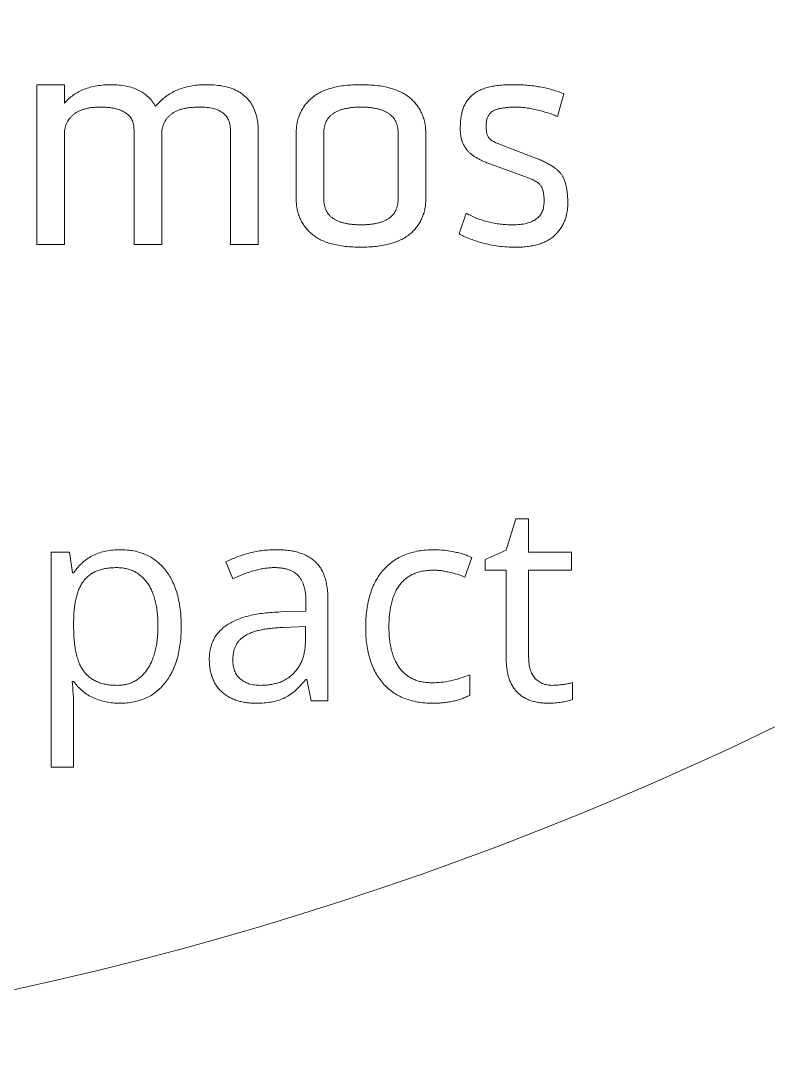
# Model space of a CAD drawing. Header units: millimetres. Extents: x 75.8 to 136.8, y 160.9 to 221.9.
# Drawn here: x 112.32 to 118.46, y 163.37 to 171.97 of the extents above; entities that cross this region are included whole.
import ezdxf

# ---------------------------------------------------------------- set-up
doc = ezdxf.new("R2010")
doc.units = ezdxf.units.MM

msp = doc.modelspace()

# ---------------------------------------------------------------- linework, layer by layer
at = {"color": 7, "linetype": 'Continuous', "lineweight": 15}
for p, q in [((112.6802, 171.4426), (112.4521, 171.4426)), ((112.4521, 171.4426), (112.4521, 170.1301)), ((112.6802, 171.2896), (112.6802, 171.4426)), ((116.7293, 171.181), (116.7814, 171.3677)), ((113.4574, 171.2965), (113.4271, 171.2659)), ((112.6802, 170.1301), (112.6802, 171.0403)), ((113.2512, 171.0716), (113.2512, 170.1301)), ((113.4793, 170.1301), (113.4793, 171.0403)), ((114.0427, 171.0716), (114.0427, 170.1301)), ((114.2712, 170.1301), (114.2712, 171.0659)), ((114.5821, 171.0328), (114.5821, 170.5154)), ((114.8102, 171.0468), (114.8102, 170.5014)), ((115.4196, 170.5014), (115.4196, 171.0468)), ((115.6481, 170.5154), (115.6481, 171.0328)), ((116.5555, 170.8367), (116.2533, 170.9543)), ((116.1817, 170.7888), (116.4875, 170.6769)), ((115.9777, 170.3855), (115.9215, 170.2164)), ((112.4521, 170.1301), (112.6802, 170.1301)), ((113.2512, 170.1301), (113.4793, 170.1301)), ((114.0427, 170.1301), (114.2712, 170.1301)), ((116.3078, 167.6164), (116.3853, 167.8734)), ((116.3853, 167.8734), (116.4915, 167.8734)), ((116.4915, 167.8734), (116.4915, 167.6)), ((112.5714, 167.6), (112.721, 167.6)), ((112.5714, 165.8332), (112.5714, 167.6)), ((112.721, 167.6), (112.7466, 167.432)), ((116.1339, 167.5405), (116.3078, 167.6164)), ((116.4915, 167.6), (116.8425, 167.6)), ((116.8425, 167.6), (116.8425, 167.4527)), ((114.0622, 167.3808), (114.0056, 167.5201)), ((116.0248, 167.5556), (115.9689, 167.3962)), ((116.1339, 167.4527), (116.1339, 167.5405)), ((112.7466, 167.432), (112.7555, 167.432)), ((116.3074, 167.4527), (116.1339, 167.4527)), ((116.3074, 166.7304), (116.3074, 167.4527)), ((116.8425, 167.4527), (116.4915, 167.4527)), ((116.4915, 167.4527), (116.4915, 166.7347)), ((114.6632, 167.1162), (114.6632, 167.1921)), ((114.843, 167.2132), (114.843, 166.3801)), ((114.4572, 167.1096), (114.6632, 167.1162)), ((112.7555, 167.034), (112.7555, 166.9923)), ((114.659, 166.99), (114.4753, 166.9821)), ((114.659, 166.8766), (114.659, 166.99)), ((112.7555, 166.5378), (112.7423, 166.5378)), ((114.6701, 166.5549), (114.6613, 166.5549)), ((114.7066, 166.3801), (114.6701, 166.5549)), ((116.0074, 166.5927), (116.0074, 166.4251)), ((116.8513, 166.5283), (116.8513, 166.3912)), ((114.843, 166.3801), (114.7066, 166.3801)), ((112.7555, 166.3354), (112.7555, 165.8332)), ((112.7555, 165.8332), (112.5714, 165.8332))]:
    msp.add_line(p, q, dxfattribs=at)
msp.add_circle((106.301, 191.3801), 28.011, dxfattribs=at)
for points, knots in [([(113.4271, 171.2659), (113.4182, 171.28), (113.4005, 171.3078), (113.3673, 171.3441), (113.329, 171.3746), (113.286, 171.3997), (113.238, 171.4192), (113.1851, 171.4326), (113.1276, 171.4408), (113.0668, 171.4434), (113.0056, 171.4409), (112.947, 171.4339), (112.8924, 171.4221), (112.8416, 171.4056), (112.7949, 171.3839), (112.7522, 171.3576), (112.7133, 171.3265), (112.6913, 171.302), (112.6802, 171.2896)], [0, 0, 0, 0, 0.058721, 0.115857, 0.17268, 0.230444, 0.290712, 0.354465, 0.422355, 0.495117, 0.568706, 0.637684, 0.703, 0.765274, 0.825395, 0.884031, 0.941713, 1, 1, 1, 1]), ([(113.8484, 171.4426), (113.828, 171.4422), (113.7883, 171.4415), (113.7304, 171.4345), (113.6761, 171.4231), (113.625, 171.4074), (113.5779, 171.3861), (113.5335, 171.3616), (113.4933, 171.3314), (113.4694, 171.3081), (113.4574, 171.2965)], [0, 0, 0, 0, 0.142497, 0.27747, 0.406772, 0.529705, 0.649718, 0.76713, 0.883235, 1, 1, 1, 1]), ([(114.2492, 171.2116), (114.2422, 171.2299), (114.2285, 171.2658), (114.1969, 171.3135), (114.1576, 171.3538), (114.1108, 171.3871), (114.0558, 171.4122), (113.9933, 171.4299), (113.9233, 171.4407), (113.8742, 171.4419), (113.8484, 171.4426)], [0, 0, 0, 0, 0.117792, 0.230979, 0.341818, 0.455253, 0.574812, 0.704188, 0.845263, 1, 1, 1, 1]), ([(115.6481, 171.0328), (115.6476, 171.0481), (115.6468, 171.0781), (115.641, 171.122), (115.6311, 171.1635), (115.6163, 171.2023), (115.5986, 171.2389), (115.5758, 171.2726), (115.5495, 171.3041), (115.5191, 171.333), (115.4844, 171.3592), (115.4447, 171.3814), (115.4006, 171.4006), (115.3518, 171.4158), (115.2988, 171.428), (115.2412, 171.4366), (115.179, 171.4413), (115.1138, 171.4432), (115.0487, 171.4414), (114.9866, 171.4366), (114.929, 171.4279), (114.876, 171.4164), (114.8276, 171.4008), (114.7839, 171.3817), (114.7445, 171.3596), (114.7098, 171.3338), (114.6801, 171.3046), (114.6533, 171.2738), (114.6314, 171.2396), (114.6132, 171.203), (114.5993, 171.164), (114.589, 171.1226), (114.5834, 171.0785), (114.5825, 171.0482), (114.5821, 171.0328)], [0, 0, 0, 0, 0.030148, 0.058863, 0.08671, 0.113585, 0.1401, 0.166396, 0.193116, 0.220407, 0.248639, 0.278142, 0.309436, 0.34277, 0.378268, 0.416099, 0.456934, 0.500475, 0.544016, 0.584616, 0.62268, 0.658126, 0.691012, 0.72209, 0.751593, 0.779496, 0.806617, 0.833157, 0.859521, 0.886036, 0.913051, 0.940669, 0.969617, 1, 1, 1, 1]), ([(116.7814, 171.3677), (116.7664, 171.3738), (116.736, 171.3861), (116.6882, 171.4009), (116.6386, 171.4141), (116.5866, 171.4243), (116.5328, 171.4327), (116.4767, 171.4383), (116.4186, 171.442), (116.3594, 171.4429), (116.3015, 171.4417), (116.247, 171.4377), (116.1973, 171.4299), (116.1521, 171.4203), (116.1118, 171.4068), (116.0761, 171.3909), (116.0448, 171.3718), (116.0272, 171.3562), (116.0187, 171.3486)], [0, 0, 0, 0, 0.0613285, 0.1241668, 0.188864, 0.2554994, 0.3243405, 0.3950281, 0.4686574, 0.5444272, 0.618846, 0.6875614, 0.7508842, 0.8089942, 0.8620718, 0.9114038, 0.9568447, 1, 1, 1, 1]), ([(116.0187, 171.3486), (116.0112, 171.3406), (115.9964, 171.3248), (115.9773, 171.2986), (115.9625, 171.2701), (115.9501, 171.2394), (115.9413, 171.2052), (115.9342, 171.1666), (115.9314, 171.1229), (115.9293, 171.0758), (115.9325, 171.028), (115.9422, 170.9824), (115.9602, 170.9414), (115.9805, 170.9106), (116.0008, 170.8886), (116.0185, 170.8723), (116.0391, 170.8568), (116.0627, 170.8423), (116.0885, 170.8278), (116.1172, 170.8142), (116.1484, 170.8008), (116.1703, 170.7929), (116.1817, 170.7888)], [0, 0, 0, 0, 0.0463858, 0.0914837, 0.1369147, 0.1822691, 0.2311688, 0.2863507, 0.3480011, 0.4165809, 0.4858249, 0.5503744, 0.6129154, 0.6740366, 0.7056658, 0.7394472, 0.7757025, 0.8147254, 0.8565484, 0.9010621, 0.9490678, 1, 1, 1, 1]), ([(112.6802, 171.0403), (112.6804, 171.0484), (112.6807, 171.0641), (112.6844, 171.087), (112.6906, 171.1087), (112.6989, 171.1292), (112.7094, 171.1487), (112.7229, 171.1666), (112.7383, 171.1836), (112.7561, 171.1992), (112.7763, 171.2131), (112.7983, 171.2255), (112.8226, 171.2353), (112.8486, 171.2442), (112.8768, 171.2505), (112.9071, 171.2553), (112.9395, 171.2575), (112.9617, 171.2581), (112.9731, 171.2583)], [0, 0, 0, 0, 0.058669, 0.114469, 0.169022, 0.22279, 0.27564, 0.330052, 0.385778, 0.442806, 0.502503, 0.563593, 0.627115, 0.693506, 0.763532, 0.837887, 0.916855, 1, 1, 1, 1]), ([(112.9731, 171.2583), (112.9844, 171.2582), (113.0061, 171.258), (113.0377, 171.2558), (113.067, 171.2523), (113.0943, 171.2473), (113.1193, 171.2404), (113.1422, 171.2326), (113.163, 171.2232), (113.1815, 171.2121), (113.1982, 171.1999), (113.2121, 171.1856), (113.2247, 171.1705), (113.2343, 171.1533), (113.2419, 171.135), (113.2474, 171.1152), (113.2506, 171.0939), (113.251, 171.0792), (113.2512, 171.0716)], [0, 0, 0, 0, 0.089007, 0.171564, 0.249766, 0.321993, 0.390657, 0.45383, 0.513138, 0.570449, 0.623842, 0.676055, 0.72721, 0.778523, 0.830736, 0.883792, 0.940292, 1, 1, 1, 1]), ([(113.4793, 171.0403), (113.4795, 171.0484), (113.4798, 171.0641), (113.4835, 171.087), (113.4897, 171.1087), (113.4979, 171.1292), (113.5084, 171.1487), (113.522, 171.1666), (113.5374, 171.1836), (113.5552, 171.1992), (113.5755, 171.2134), (113.5986, 171.2256), (113.6244, 171.2354), (113.6525, 171.2443), (113.6833, 171.2505), (113.7165, 171.2553), (113.7525, 171.2576), (113.7773, 171.2581), (113.7902, 171.2583)], [0, 0, 0, 0, 0.056268, 0.1097855, 0.1621058, 0.2136741, 0.2643613, 0.3165469, 0.369992, 0.4246869, 0.4819407, 0.5427422, 0.6067746, 0.6752428, 0.7481376, 0.8260905, 0.9101938, 1, 1, 1, 1]), ([(113.7902, 171.2583), (113.81, 171.2579), (113.8471, 171.257), (113.899, 171.2485), (113.9432, 171.2341), (113.9796, 171.2133), (114.0083, 171.1865), (114.0286, 171.1534), (114.0408, 171.1143), (114.0421, 171.0863), (114.0427, 171.0716)], [0, 0, 0, 0, 0.166254, 0.311193, 0.43977, 0.553869, 0.660654, 0.765949, 0.876719, 1, 1, 1, 1]), ([(114.2712, 171.0659), (114.2709, 171.0789), (114.2703, 171.1046), (114.2664, 171.142), (114.2597, 171.1777), (114.2527, 171.2003), (114.2492, 171.2116)], [0, 0, 0, 0, 0.265205, 0.519485, 0.762203, 1, 1, 1, 1]), ([(115.4196, 171.0468), (115.4195, 171.0553), (115.4191, 171.072), (115.4155, 171.0961), (115.4093, 171.1186), (115.4011, 171.1394), (115.3902, 171.1585), (115.3771, 171.176), (115.3615, 171.192), (115.3434, 171.206), (115.323, 171.2183), (115.3002, 171.2289), (115.2753, 171.2385), (115.2477, 171.2454), (115.2179, 171.2512), (115.1858, 171.2555), (115.1512, 171.258), (115.1149, 171.2585), (115.0786, 171.258), (115.044, 171.2555), (115.0119, 171.2512), (114.9821, 171.2454), (114.9545, 171.2385), (114.9296, 171.2289), (114.9068, 171.2183), (114.8864, 171.206), (114.8683, 171.192), (114.8527, 171.176), (114.8396, 171.1585), (114.8287, 171.1394), (114.8204, 171.1186), (114.8143, 171.0961), (114.8107, 171.072), (114.8103, 171.0553), (114.8102, 171.0468)], [0, 0, 0, 0, 0.030327, 0.0592367, 0.0866725, 0.1129035, 0.1388938, 0.1644995, 0.1907548, 0.2178162, 0.2457747, 0.2755533, 0.3070209, 0.340559, 0.3766322, 0.4149576, 0.4560354, 0.5, 0.5439646, 0.5850424, 0.6233678, 0.659441, 0.6929791, 0.7244467, 0.7542253, 0.7821838, 0.8092452, 0.8355005, 0.8611062, 0.8870965, 0.9133275, 0.9407633, 0.969673, 1, 1, 1, 1]), ([(116.2533, 170.9543), (116.2431, 170.9579), (116.2242, 170.9647), (116.1993, 170.9772), (116.1797, 170.9902), (116.1644, 171.0043), (116.1543, 171.0224), (116.1472, 171.0443), (116.1437, 171.071), (116.1423, 171.1009), (116.1439, 171.1313), (116.1487, 171.1592), (116.157, 171.1834), (116.1661, 171.1966), (116.1705, 171.2029)], [0, 0, 0, 0, 0.104184, 0.193858, 0.268118, 0.331229, 0.393051, 0.466355, 0.551919, 0.652862, 0.755022, 0.845731, 0.926039, 1, 1, 1, 1]), ([(116.1705, 171.2029), (116.1749, 171.2074), (116.1841, 171.2169), (116.2022, 171.228), (116.2238, 171.2376), (116.2495, 171.2455), (116.2793, 171.2509), (116.3128, 171.2551), (116.3502, 171.2582), (116.3765, 171.2583), (116.3903, 171.2583)], [0, 0, 0, 0, 0.080998, 0.169415, 0.271226, 0.386243, 0.515521, 0.660621, 0.822024, 1, 1, 1, 1]), ([(116.3903, 171.2583), (116.4034, 171.2581), (116.4307, 171.2575), (116.4733, 171.2525), (116.519, 171.2444), (116.5665, 171.2339), (116.613, 171.2214), (116.6564, 171.2093), (116.6946, 171.1955), (116.7181, 171.1856), (116.7293, 171.181)], [0, 0, 0, 0, 0.112268, 0.234459, 0.367125, 0.510473, 0.652029, 0.78069, 0.896594, 1, 1, 1, 1]), ([(116.3903, 170.107), (116.4077, 170.1072), (116.4416, 170.1076), (116.4904, 170.1129), (116.5359, 170.1204), (116.5777, 170.1319), (116.6163, 170.1455), (116.651, 170.1634), (116.6824, 170.184), (116.7102, 170.2077), (116.7342, 170.2343), (116.7557, 170.2623), (116.7734, 170.2924), (116.7877, 170.3243), (116.7995, 170.3578), (116.807, 170.3933), (116.8125, 170.4303), (116.8133, 170.4685), (116.8128, 170.5062), (116.81, 170.5419), (116.807, 170.5751), (116.8008, 170.6054), (116.7943, 170.6333), (116.7856, 170.6584), (116.7755, 170.6809), (116.7638, 170.7014), (116.7493, 170.7203), (116.7315, 170.7381), (116.7106, 170.7559), (116.6858, 170.7726), (116.6583, 170.7896), (116.6269, 170.8056), (116.5926, 170.822), (116.5681, 170.8317), (116.5555, 170.8367)], [0, 0, 0, 0, 0.046438, 0.090207, 0.131154, 0.169284, 0.205744, 0.240249, 0.273279, 0.305746, 0.337467, 0.368777, 0.399633, 0.430579, 0.462066, 0.49422, 0.52718, 0.561779, 0.59604, 0.627813, 0.657439, 0.684814, 0.710204, 0.733894, 0.755673, 0.776044, 0.796598, 0.81901, 0.843317, 0.86978, 0.89866, 0.929734, 0.963676, 1, 1, 1, 1]), ([(116.4875, 170.6769), (116.5004, 170.6718), (116.5244, 170.6624), (116.5559, 170.6452), (116.5798, 170.6267), (116.5968, 170.606), (116.6069, 170.5815), (116.6139, 170.5532), (116.6181, 170.5195), (116.6186, 170.4952), (116.6188, 170.4823)], [0, 0, 0, 0, 0.161635, 0.298778, 0.414688, 0.510809, 0.606809, 0.718936, 0.84951, 1, 1, 1, 1]), ([(114.5821, 170.5154), (114.5825, 170.4999), (114.5834, 170.4698), (114.5891, 170.4257), (114.5991, 170.3843), (114.6134, 170.3454), (114.6312, 170.309), (114.6535, 170.2751), (114.6798, 170.2439), (114.71, 170.2151), (114.7445, 170.1892), (114.7838, 170.1671), (114.8277, 170.1484), (114.876, 170.1333), (114.929, 170.1216), (114.9866, 170.113), (115.0487, 170.1082), (115.1138, 170.1064), (115.179, 170.1082), (115.2412, 170.1129), (115.2987, 170.1217), (115.3519, 170.1333), (115.4006, 170.1487), (115.4447, 170.1678), (115.4843, 170.1901), (115.5192, 170.2158), (115.5494, 170.2448), (115.5761, 170.2759), (115.5984, 170.3098), (115.6164, 170.3463), (115.631, 170.3849), (115.6411, 170.4262), (115.6467, 170.47), (115.6476, 170.5), (115.6481, 170.5154)], [0, 0, 0, 0, 0.030419, 0.059168, 0.087048, 0.113874, 0.14042, 0.166618, 0.193369, 0.22036, 0.248296, 0.277834, 0.308856, 0.341709, 0.377196, 0.415306, 0.455954, 0.499547, 0.543139, 0.584023, 0.621899, 0.657387, 0.69076, 0.722092, 0.751629, 0.779755, 0.807078, 0.83365, 0.860174, 0.886509, 0.913416, 0.941067, 0.969817, 1, 1, 1, 1]), ([(114.8102, 170.5014), (114.8103, 170.4928), (114.8107, 170.4763), (114.8143, 170.4524), (114.8205, 170.4302), (114.8287, 170.4094), (114.8396, 170.3904), (114.8526, 170.3728), (114.8684, 170.3573), (114.8864, 170.3432), (114.9068, 170.3309), (114.9295, 170.3202), (114.9545, 170.3111), (114.982, 170.3041), (115.0119, 170.2984), (115.044, 170.294), (115.0786, 170.2916), (115.1149, 170.2911), (115.1512, 170.2916), (115.1858, 170.294), (115.2179, 170.2984), (115.2477, 170.3041), (115.2752, 170.3111), (115.3003, 170.3202), (115.3229, 170.3309), (115.3434, 170.3432), (115.3614, 170.3573), (115.3772, 170.3728), (115.3902, 170.3904), (115.4011, 170.4094), (115.4093, 170.4302), (115.4155, 170.4524), (115.4191, 170.4763), (115.4195, 170.4928), (115.4196, 170.5014)], [0, 0, 0, 0, 0.030405, 0.058966, 0.08606, 0.112359, 0.138416, 0.164088, 0.190106, 0.217238, 0.245268, 0.275123, 0.306524, 0.340148, 0.376314, 0.414739, 0.455922, 0.5, 0.544078, 0.585261, 0.623686, 0.659852, 0.693476, 0.724877, 0.754732, 0.782762, 0.809894, 0.835912, 0.861584, 0.887641, 0.91394, 0.941034, 0.969595, 1, 1, 1, 1]), ([(116.6188, 170.4823), (116.6182, 170.4673), (116.617, 170.4387), (116.6043, 170.3988), (116.5839, 170.3644), (116.5541, 170.3372), (116.5168, 170.3162), (116.4716, 170.3013), (116.4185, 170.2925), (116.3804, 170.2917), (116.3601, 170.2912)], [0, 0, 0, 0, 0.122356, 0.233643, 0.339503, 0.445895, 0.56037, 0.688118, 0.833707, 1, 1, 1, 1]), ([(116.3601, 170.2912), (116.3428, 170.2915), (116.3087, 170.2921), (116.258, 170.2964), (116.2085, 170.304), (116.16, 170.3146), (116.1125, 170.3273), (116.0663, 170.3436), (116.0213, 170.3631), (115.9922, 170.378), (115.9777, 170.3855)], [0, 0, 0, 0, 0.130211, 0.25722, 0.383393, 0.507319, 0.63099, 0.75363, 0.876709, 1, 1, 1, 1]), ([(115.9215, 170.2164), (115.9335, 170.2098), (115.9594, 170.1957), (116.0034, 170.1779), (116.0541, 170.1595), (116.1113, 170.1416), (116.1744, 170.126), (116.2425, 170.1152), (116.315, 170.1081), (116.3648, 170.1074), (116.3903, 170.107)], [0, 0, 0, 0, 0.0843913, 0.1815435, 0.2924804, 0.4172126, 0.5512609, 0.692966, 0.8423439, 1, 1, 1, 1]), ([(112.7555, 167.432), (112.7674, 167.4478), (112.7906, 167.4785), (112.8306, 167.5184), (112.8734, 167.5516), (112.9197, 167.5772), (112.9689, 167.5974), (113.0216, 167.6108), (113.0775, 167.6198), (113.116, 167.6206), (113.1357, 167.621)], [0, 0, 0, 0, 0.133532, 0.260428, 0.381013, 0.49921, 0.617637, 0.739589, 0.866387, 1, 1, 1, 1]), ([(113.1357, 167.621), (113.1552, 167.6205), (113.1933, 167.6195), (113.2488, 167.612), (113.3008, 167.5987), (113.3494, 167.5808), (113.3944, 167.5571), (113.4363, 167.5288), (113.4742, 167.4945), (113.5088, 167.4556), (113.5397, 167.4121), (113.5663, 167.3642), (113.5888, 167.3121), (113.607, 167.2559), (113.6215, 167.1956), (113.6315, 167.131), (113.6379, 167.0624), (113.6385, 167.0152), (113.6389, 166.991)], [0, 0, 0, 0, 0.064075, 0.125053, 0.183315, 0.239757, 0.294927, 0.349786, 0.405304, 0.462105, 0.520379, 0.580107, 0.641634, 0.70634, 0.774024, 0.845029, 0.920497, 1, 1, 1, 1]), ([(114.0056, 167.5201), (114.0209, 167.5278), (114.0516, 167.5432), (114.0998, 167.5628), (114.1502, 167.5798), (114.2022, 167.5946), (114.2554, 167.6063), (114.3091, 167.615), (114.3628, 167.62), (114.3986, 167.6207), (114.4164, 167.621)], [0, 0, 0, 0, 0.119808, 0.2413153, 0.365707, 0.4929084, 0.6214053, 0.7484646, 0.8744679, 1, 1, 1, 1]), ([(114.4164, 167.621), (114.434, 167.6206), (114.4679, 167.62), (114.5171, 167.6158), (114.5628, 167.6085), (114.6048, 167.5974), (114.6436, 167.5841), (114.6788, 167.5674), (114.7104, 167.5475), (114.7387, 167.5247), (114.7637, 167.4984), (114.785, 167.4683), (114.8029, 167.4346), (114.8177, 167.3973), (114.8291, 167.3563), (114.8372, 167.3118), (114.8422, 167.2637), (114.8427, 167.2304), (114.843, 167.2132)], [0, 0, 0, 0, 0.07722, 0.149369, 0.217333, 0.280631, 0.340436, 0.397615, 0.451817, 0.504629, 0.557176, 0.611122, 0.66637, 0.725043, 0.787197, 0.853427, 0.924226, 1, 1, 1, 1]), ([(115.1536, 166.9821), (115.154, 167.0069), (115.1548, 167.0551), (115.1619, 167.1252), (115.1727, 167.191), (115.189, 167.2523), (115.2092, 167.3095), (115.2343, 167.3624), (115.2639, 167.411), (115.2983, 167.4549), (115.3367, 167.4942), (115.3794, 167.5282), (115.4258, 167.5571), (115.4762, 167.5804), (115.5303, 167.599), (115.5885, 167.6114), (115.6502, 167.6196), (115.6927, 167.6205), (115.7146, 167.621)], [0, 0, 0, 0, 0.076848, 0.149591, 0.218206, 0.283579, 0.346038, 0.406241, 0.464822, 0.522204, 0.578923, 0.635027, 0.691048, 0.748067, 0.806965, 0.868234, 0.932311, 1, 1, 1, 1]), ([(115.7146, 167.621), (115.7437, 167.62), (115.8021, 167.6181), (115.8737, 167.6056), (115.9282, 167.592), (115.9648, 167.5815), (115.9966, 167.5693), (116.0158, 167.56), (116.0248, 167.5556)], [0, 0, 0, 0, 0.273002, 0.548284, 0.680748, 0.799855, 0.905676, 1, 1, 1, 1]), ([(113.1088, 167.4738), (113.0939, 167.4735), (113.065, 167.4729), (113.0234, 167.4679), (112.9848, 167.4598), (112.9494, 167.4484), (112.9172, 167.4336), (112.8883, 167.4153), (112.8624, 167.3938), (112.8398, 167.3688), (112.8203, 167.34), (112.8032, 167.3078), (112.7888, 167.2716), (112.7769, 167.2316), (112.768, 167.1875), (112.7611, 167.1398), (112.7569, 167.0882), (112.756, 167.0526), (112.7555, 167.034)], [0, 0, 0, 0, 0.068876, 0.133094, 0.193644, 0.25062, 0.304737, 0.356828, 0.408214, 0.45945, 0.512232, 0.568379, 0.627869, 0.691759, 0.761041, 0.835191, 0.914416, 1, 1, 1, 1]), ([(113.4479, 166.9946), (113.4477, 167.0134), (113.4473, 167.0498), (113.4429, 167.1027), (113.4362, 167.1523), (113.4264, 167.1986), (113.414, 167.2415), (113.3988, 167.281), (113.3809, 167.3172), (113.3597, 167.3498), (113.3363, 167.379), (113.3106, 167.4045), (113.2825, 167.4259), (113.2523, 167.4437), (113.2196, 167.4571), (113.1846, 167.4666), (113.1474, 167.4727), (113.1218, 167.4734), (113.1088, 167.4738)], [0, 0, 0, 0, 0.084814, 0.164906, 0.240009, 0.311489, 0.378648, 0.441909, 0.502891, 0.561345, 0.617411, 0.671758, 0.724817, 0.777035, 0.830167, 0.884181, 0.940919, 1, 1, 1, 1]), ([(114.4053, 167.4738), (114.3924, 167.4736), (114.3662, 167.4731), (114.3264, 167.4681), (114.2854, 167.461), (114.243, 167.4506), (114.1995, 167.4374), (114.1546, 167.4217), (114.1087, 167.4025), (114.0779, 167.3881), (114.0622, 167.3808)], [0, 0, 0, 0, 0.107348, 0.219042, 0.335425, 0.45619, 0.583544, 0.715791, 0.854748, 1, 1, 1, 1]), ([(114.6632, 167.1921), (114.6631, 167.2037), (114.6628, 167.2263), (114.6596, 167.2588), (114.6553, 167.2892), (114.6483, 167.3171), (114.6399, 167.3427), (114.6293, 167.3659), (114.6168, 167.3867), (114.6022, 167.4053), (114.5857, 167.4217), (114.5666, 167.4356), (114.5452, 167.4473), (114.5217, 167.4573), (114.4958, 167.4648), (114.4676, 167.4699), (114.4372, 167.4733), (114.4161, 167.4736), (114.4053, 167.4738)], [0, 0, 0, 0, 0.079037, 0.153129, 0.222489, 0.287748, 0.348322, 0.405688, 0.460525, 0.513606, 0.565785, 0.618556, 0.673937, 0.731386, 0.791997, 0.856462, 0.926178, 1, 1, 1, 1]), ([(115.711, 167.4527), (115.6961, 167.4523), (115.6674, 167.4515), (115.6257, 167.4463), (115.5868, 167.4371), (115.5507, 167.4243), (115.5175, 167.4079), (115.4873, 167.3876), (115.4599, 167.3638), (115.4353, 167.3361), (115.4137, 167.3049), (115.3952, 167.2699), (115.3795, 167.2314), (115.3667, 167.1893), (115.3565, 167.1436), (115.3495, 167.0942), (115.3451, 167.0411), (115.3447, 167.0046), (115.3445, 166.9857)], [0, 0, 0, 0, 0.065497, 0.127057, 0.185838, 0.241948, 0.296137, 0.349236, 0.402492, 0.456388, 0.512454, 0.570131, 0.631426, 0.695818, 0.764844, 0.838324, 0.916612, 1, 1, 1, 1]), ([(115.9689, 167.3962), (115.948, 167.404), (115.9049, 167.4201), (115.8489, 167.4345), (115.8034, 167.4436), (115.7709, 167.4491), (115.7403, 167.4521), (115.7205, 167.4525), (115.711, 167.4527)], [0, 0, 0, 0, 0.252195, 0.519781, 0.652362, 0.77653, 0.892216, 1, 1, 1, 1]), ([(113.8692, 166.7202), (113.8697, 166.7352), (113.8705, 166.7646), (113.8775, 166.8072), (113.889, 166.8471), (113.9052, 166.8841), (113.9261, 166.9184), (113.9517, 166.9497), (113.9815, 166.9787), (114.0164, 167.0042), (114.0558, 167.0273), (114.0996, 167.0476), (114.1481, 167.065), (114.2011, 167.0792), (114.2585, 167.0916), (114.3208, 167.0999), (114.3874, 167.1069), (114.4334, 167.1087), (114.4572, 167.1096)], [0, 0, 0, 0, 0.056893, 0.111097, 0.162939, 0.21364, 0.263715, 0.314431, 0.366346, 0.420593, 0.477852, 0.53871, 0.603518, 0.672338, 0.746521, 0.825702, 0.909887, 1, 1, 1, 1]), ([(112.7555, 166.9923), (112.7557, 166.9713), (112.7561, 166.9308), (112.7602, 166.8723), (112.7664, 166.8185), (112.7761, 166.7694), (112.7876, 166.7247), (112.8024, 166.6849), (112.8195, 166.6495), (112.8396, 166.6185), (112.8631, 166.592), (112.8891, 166.5685), (112.9188, 166.5495), (112.9516, 166.5336), (112.9876, 166.5211), (113.0267, 166.5124), (113.069, 166.507), (113.0982, 166.5065), (113.1134, 166.5062)], [0, 0, 0, 0, 0.0907467, 0.1745777, 0.2526479, 0.324377, 0.3903987, 0.4514017, 0.507193, 0.5597488, 0.6099802, 0.6598568, 0.7100548, 0.7620446, 0.8165914, 0.8737917, 0.9347471, 1, 1, 1, 1]), ([(113.1134, 166.5062), (113.1261, 166.5066), (113.1511, 166.5072), (113.1874, 166.5137), (113.2215, 166.5238), (113.2534, 166.5382), (113.2833, 166.5564), (113.311, 166.5789), (113.3365, 166.6055), (113.3597, 166.6362), (113.3807, 166.6703), (113.3988, 166.7076), (113.4139, 166.748), (113.4263, 166.7914), (113.4362, 166.8379), (113.4429, 166.8874), (113.4473, 166.94), (113.4477, 166.9761), (113.4479, 166.9946)], [0, 0, 0, 0, 0.057421, 0.112605, 0.165779, 0.21778, 0.269922, 0.323349, 0.378239, 0.43608, 0.496448, 0.558575, 0.623031, 0.690935, 0.762199, 0.837075, 0.916431, 1, 1, 1, 1]), ([(113.6389, 166.991), (113.6385, 166.9667), (113.6379, 166.9193), (113.6316, 166.8505), (113.6211, 166.7859), (113.6069, 166.7253), (113.5875, 166.6691), (113.5653, 166.6164), (113.5376, 166.5686), (113.5066, 166.5247), (113.4715, 166.4858), (113.4333, 166.4517), (113.3916, 166.4228), (113.3466, 166.3995), (113.2984, 166.3811), (113.247, 166.3686), (113.1924, 166.3604), (113.1549, 166.3595), (113.1357, 166.359)], [0, 0, 0, 0, 0.079849, 0.155305, 0.22671, 0.294383, 0.359307, 0.421626, 0.481698, 0.540464, 0.597496, 0.653273, 0.708326, 0.763487, 0.819247, 0.877063, 0.937013, 1, 1, 1, 1]), ([(114.4753, 166.9821), (114.4576, 166.9813), (114.4236, 166.9796), (114.3745, 166.975), (114.3292, 166.9688), (114.2876, 166.9612), (114.2501, 166.9511), (114.216, 166.9403), (114.186, 166.927), (114.1593, 166.9124), (114.1364, 166.8953), (114.1163, 166.8766), (114.0997, 166.8552), (114.0863, 166.8316), (114.0752, 166.8062), (114.0677, 166.7784), (114.0635, 166.7485), (114.0628, 166.7279), (114.0625, 166.7172)], [0, 0, 0, 0, 0.095601, 0.184328, 0.266916, 0.342961, 0.41285, 0.477156, 0.53609, 0.590508, 0.641378, 0.690443, 0.738593, 0.787202, 0.836869, 0.888503, 0.942415, 1, 1, 1, 1]), ([(115.7027, 166.359), (115.6815, 166.3595), (115.6401, 166.3605), (115.5799, 166.3681), (115.5234, 166.3809), (115.4705, 166.3987), (115.4212, 166.4213), (115.3757, 166.4495), (115.3342, 166.483), (115.2962, 166.5211), (115.2627, 166.5642), (115.2332, 166.6114), (115.2086, 166.663), (115.1883, 166.7187), (115.1725, 166.7787), (115.1615, 166.8428), (115.1549, 166.9111), (115.154, 166.958), (115.1536, 166.9821)], [0, 0, 0, 0, 0.067602, 0.131472, 0.192538, 0.251332, 0.308502, 0.364635, 0.420859, 0.47773, 0.535261, 0.593904, 0.654169, 0.716844, 0.782041, 0.850958, 0.923364, 1, 1, 1, 1]), ([(115.3445, 166.9857), (115.3447, 166.9678), (115.3451, 166.933), (115.3496, 166.8824), (115.3563, 166.8349), (115.3661, 166.7906), (115.3785, 166.7495), (115.394, 166.7116), (115.412, 166.6768), (115.4331, 166.6455), (115.4569, 166.6177), (115.4834, 166.5933), (115.5128, 166.5729), (115.5449, 166.556), (115.5798, 166.5432), (115.6171, 166.5341), (115.6572, 166.5284), (115.6849, 166.5277), (115.6991, 166.5273)], [0, 0, 0, 0, 0.081772, 0.158312, 0.23085, 0.299784, 0.364431, 0.426356, 0.485441, 0.542538, 0.597685, 0.651669, 0.705736, 0.760362, 0.816195, 0.874224, 0.935131, 1, 1, 1, 1]), ([(114.2916, 166.5062), (114.3055, 166.5066), (114.3326, 166.5072), (114.3722, 166.5119), (114.4095, 166.5194), (114.4446, 166.5298), (114.4773, 166.5437), (114.5077, 166.5605), (114.5358, 166.5804), (114.5616, 166.6031), (114.5845, 166.6287), (114.6044, 166.657), (114.6216, 166.6875), (114.6355, 166.7207), (114.6458, 166.7564), (114.6533, 166.7943), (114.658, 166.8347), (114.6587, 166.8624), (114.659, 166.8766)], [0, 0, 0, 0, 0.07055, 0.137611, 0.201621, 0.263082, 0.322776, 0.381165, 0.438917, 0.496723, 0.554898, 0.61265, 0.671794, 0.731999, 0.794524, 0.859622, 0.927786, 1, 1, 1, 1]), ([(114.2547, 166.359), (114.24, 166.3592), (114.2115, 166.3595), (114.17, 166.3644), (114.1307, 166.3714), (114.0941, 166.382), (114.0596, 166.395), (114.0278, 166.4113), (113.9984, 166.4305), (113.9715, 166.4524), (113.9473, 166.4771), (113.9266, 166.5047), (113.9086, 166.5344), (113.8941, 166.5669), (113.883, 166.6018), (113.8753, 166.6392), (113.8701, 166.6789), (113.8695, 166.7062), (113.8692, 166.7202)], [0, 0, 0, 0, 0.073425, 0.142861, 0.208604, 0.272402, 0.333431, 0.392464, 0.450647, 0.508644, 0.565968, 0.62304, 0.680526, 0.739362, 0.800333, 0.863604, 0.92984, 1, 1, 1, 1]), ([(114.0625, 166.7172), (114.0627, 166.7089), (114.0632, 166.6926), (114.0655, 166.669), (114.0707, 166.6471), (114.0773, 166.6266), (114.0853, 166.6073), (114.096, 166.59), (114.1082, 166.5739), (114.1273, 166.555), (114.1557, 166.5347), (114.196, 166.5182), (114.2418, 166.5077), (114.2744, 166.5068), (114.2916, 166.5062)], [0, 0, 0, 0, 0.070489, 0.137626, 0.200352, 0.260727, 0.31926, 0.376637, 0.432804, 0.489161, 0.604114, 0.724952, 0.855128, 1, 1, 1, 1]), ([(116.6591, 166.359), (116.6448, 166.3592), (116.6172, 166.3595), (116.5773, 166.3644), (116.54, 166.3713), (116.5056, 166.3817), (116.4737, 166.3943), (116.4448, 166.4106), (116.4183, 166.4294), (116.395, 166.4516), (116.3742, 166.4765), (116.3559, 166.504), (116.3408, 166.5347), (116.3288, 166.5684), (116.3192, 166.6048), (116.3125, 166.6441), (116.308, 166.6862), (116.3076, 166.7154), (116.3074, 166.7304)], [0, 0, 0, 0, 0.072864, 0.141104, 0.205599, 0.266396, 0.324447, 0.380874, 0.43545, 0.490141, 0.545015, 0.600796, 0.658922, 0.719709, 0.78344, 0.851138, 0.923216, 1, 1, 1, 1]), ([(116.4915, 166.7347), (116.492, 166.7173), (116.4931, 166.6843), (116.503, 166.6381), (116.519, 166.5979), (116.5419, 166.5645), (116.5707, 166.5382), (116.6048, 166.5195), (116.6438, 166.508), (116.6714, 166.5068), (116.6857, 166.5062)], [0, 0, 0, 0, 0.153164, 0.290737, 0.415242, 0.532783, 0.645108, 0.756835, 0.873781, 1, 1, 1, 1]), ([(112.7423, 166.5378), (112.7462, 166.5032), (112.7536, 166.4359), (112.7549, 166.3683), (112.7555, 166.3354)], [0, 0, 0, 0, 0.513969, 1, 1, 1, 1]), ([(113.1357, 166.359), (113.1164, 166.3595), (113.0785, 166.3604), (113.0229, 166.3688), (112.97, 166.3828), (112.9195, 166.4016), (112.8722, 166.4266), (112.829, 166.4579), (112.7891, 166.4945), (112.7668, 166.5232), (112.7555, 166.5378)], [0, 0, 0, 0, 0.132531, 0.2603, 0.384736, 0.507822, 0.629641, 0.750929, 0.873344, 1, 1, 1, 1]), ([(114.6613, 166.5549), (114.6465, 166.5371), (114.6183, 166.5031), (114.5729, 166.4592), (114.5276, 166.4241), (114.4809, 166.3983), (114.4313, 166.3803), (114.3773, 166.368), (114.3178, 166.3604), (114.2764, 166.3595), (114.2547, 166.359)], [0, 0, 0, 0, 0.147328, 0.280966, 0.400899, 0.51075, 0.619291, 0.735995, 0.862524, 1, 1, 1, 1]), ([(115.6991, 166.5273), (115.7244, 166.528), (115.7755, 166.5294), (115.8524, 166.5429), (115.9304, 166.5629), (115.9814, 166.5826), (116.0074, 166.5927)], [0, 0, 0, 0, 0.23873, 0.483436, 0.736362, 1, 1, 1, 1]), ([(116.6857, 166.5062), (116.7016, 166.5066), (116.7329, 166.5074), (116.7778, 166.5129), (116.8172, 166.5196), (116.841, 166.5256), (116.8513, 166.5283)], [0, 0, 0, 0, 0.284715, 0.561166, 0.808237, 1, 1, 1, 1]), ([(116.0074, 166.4251), (115.9971, 166.4198), (115.9761, 166.409), (115.9428, 166.3956), (115.9074, 166.3846), (115.8703, 166.3749), (115.8312, 166.3677), (115.7901, 166.363), (115.7472, 166.3594), (115.7177, 166.3592), (115.7027, 166.359)], [0, 0, 0, 0, 0.110607, 0.224359, 0.341521, 0.463264, 0.589551, 0.719895, 0.856999, 1, 1, 1, 1]), ([(116.8513, 166.3912), (116.8458, 166.3889), (116.8338, 166.384), (116.8134, 166.3783), (116.7896, 166.3727), (116.7542, 166.3665), (116.7104, 166.3606), (116.6755, 166.3595), (116.6591, 166.359)], [0, 0, 0, 0, 0.0918907, 0.1985744, 0.3243017, 0.4657818, 0.748115, 1, 1, 1, 1])]:
    msp.add_open_spline(points, degree=3, knots=knots, dxfattribs=at)

doc.saveas('drawing.dxf')
